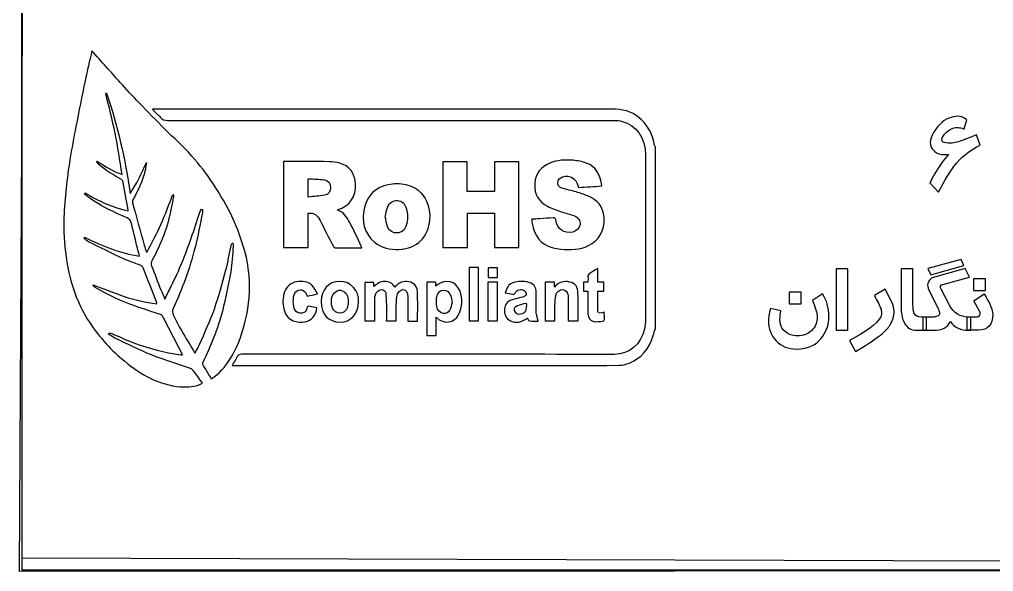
# Model space of a CAD drawing. Header units: inches. Extents: x 1 to 128, y 3 to 88.
# Drawn here: x 0.98 to 32.48, y 3.09 to 20.94 of the extents above; entities that cross this region are included whole.
import ezdxf

# ---------------------------------------------------------------- set-up
doc = ezdxf.new("R2010")
doc.units = ezdxf.units.IN
doc.header["$MEASUREMENT"] = 0
doc.layers.add('Layer 1', color=7, linetype='Continuous')

msp = doc.modelspace()

# ---------------------------------------------------------------- linework, layer by layer
at = {"linetype": 'Continuous'}
msp.add_lwpolyline([(1.06, 3.525), (127.848, 3.143), (128.175, 88.104), (1.012, 88.188)], close=True, dxfattribs=at)
at = {"layer": 'Layer 1', "color": 250}
for points, knots in [([(127.848, 3.143), (127.848, 3.143), (1.06, 3.143), (1.06, 3.143), (1.06, 3.143), (1.06, 87.817), (1.06, 87.817), (1.06, 87.817), (128.039, 87.817), (128.039, 87.817), (128.039, 87.817), (128.039, 3.143), (128.039, 3.143), (128.039, 3.143), (127.848, 3.143), (127.848, 3.143)], [0, 0, 0, 0, 0.2, 0.2, 0.2, 0.4, 0.4, 0.4, 0.6, 0.6, 0.6, 0.8, 0.8, 0.8, 1, 1, 1, 1]), ([(0.983, 3.087), (0.983, 3.087), (128.147, 3.153), (128.147, 3.153), (128.147, 3.153), (127.658, 87.435), (127.658, 87.435), (127.658, 87.435), (1.442, 87.435), (1.442, 87.435), (1.442, 87.435), (0.983, 3.087), (0.983, 3.087)], [0, 0, 0, 0, 0.25, 0.25, 0.25, 0.5, 0.5, 0.5, 0.75, 0.75, 0.75, 1, 1, 1, 1]), ([(7.181, 9.319), (7.085, 9.481), (6.993, 9.635), (6.903, 9.791), (6.895, 9.804), (6.9, 9.831), (6.908, 9.846), (7.168, 10.379), (7.392, 10.931), (7.543, 11.511), (7.651, 11.928), (7.737, 12.352), (7.813, 12.778), (7.861, 13.049), (7.871, 13.327), (7.896, 13.603), (7.899, 13.636), (7.889, 13.671), (7.885, 13.705), (7.877, 13.707), (7.868, 13.709), (7.86, 13.711), (7.847, 13.681), (7.829, 13.653), (7.823, 13.623), (7.768, 13.361), (7.728, 13.095), (7.66, 12.839), (7.546, 12.413), (7.43, 11.986), (7.284, 11.573), (7.146, 11.182), (6.969, 10.806), (6.805, 10.426), (6.767, 10.337), (6.716, 10.255), (6.658, 10.147), (6.505, 10.402), (6.357, 10.636), (6.22, 10.877), (6.125, 11.044), (6.044, 11.22), (5.956, 11.393), (5.923, 11.457), (5.92, 11.516), (5.953, 11.588), (6.247, 12.221), (6.485, 12.88), (6.659, 13.562), (6.755, 13.936), (6.822, 14.318), (6.9, 14.697), (6.906, 14.726), (6.897, 14.76), (6.896, 14.792), (6.887, 14.795), (6.877, 14.798), (6.867, 14.802), (6.846, 14.762), (6.82, 14.723), (6.806, 14.681), (6.715, 14.411), (6.631, 14.139), (6.537, 13.872), (6.353, 13.346), (6.149, 12.829), (5.898, 12.335), (5.829, 12.198), (5.762, 12.058), (5.685, 11.9), (5.635, 12.012), (5.589, 12.105), (5.551, 12.202), (5.45, 12.458), (5.354, 12.716), (5.254, 12.971), (5.227, 13.039), (5.236, 13.09), (5.272, 13.155), (5.56, 13.682), (5.778, 14.239), (5.891, 14.84), (5.915, 14.964), (5.939, 15.087), (5.962, 15.211), (5.966, 15.231), (5.963, 15.254), (5.945, 15.277), (5.819, 14.96), (5.703, 14.639), (5.563, 14.329), (5.425, 14.02), (5.262, 13.724), (5.11, 13.422), (5.1, 13.424), (5.09, 13.427), (5.081, 13.428), (5.059, 13.501), (5.037, 13.573), (5.016, 13.646), (4.889, 14.102), (4.762, 14.558), (4.638, 15.015), (4.629, 15.049), (4.637, 15.099), (4.656, 15.129), (4.798, 15.363), (4.912, 15.612), (4.998, 15.874), (5.044, 16.014), (5.069, 16.162), (5.087, 16.313), (4.935, 15.97), (4.782, 15.631), (4.564, 15.314), (4.403, 16.433), (4.154, 17.511), (3.801, 18.559), (3.79, 18.556), (3.78, 18.553), (3.77, 18.55), (3.873, 18.12), (3.988, 17.693), (4.077, 17.259), (4.165, 16.825), (4.227, 16.384), (4.303, 15.927), (3.996, 16.027), (3.745, 16.189), (3.497, 16.36), (3.491, 16.351), (3.485, 16.343), (3.479, 16.335), (3.493, 16.314), (3.505, 16.288), (3.523, 16.272), (3.761, 16.075), (4.012, 15.9), (4.285, 15.763), (4.3, 15.755), (4.318, 15.737), (4.321, 15.72), (4.381, 15.408), (4.439, 15.095), (4.497, 14.782), (4.499, 14.774), (4.495, 14.764), (4.494, 14.75), (4.002, 14.861), (3.545, 15.066), (3.107, 15.329), (3.101, 15.318), (3.096, 15.305), (3.09, 15.294), (3.116, 15.27), (3.139, 15.242), (3.168, 15.221), (3.464, 15.007), (3.78, 14.831), (4.108, 14.679), (4.241, 14.618), (4.378, 14.562), (4.51, 14.497), (4.542, 14.481), (4.575, 14.441), (4.584, 14.405), (4.659, 14.118), (4.727, 13.828), (4.799, 13.541), (4.819, 13.46), (4.843, 13.381), (4.869, 13.287), (4.236, 13.385), (3.654, 13.612), (3.09, 13.898), (3.084, 13.886), (3.078, 13.873), (3.072, 13.861), (3.121, 13.824), (3.167, 13.777), (3.22, 13.751), (3.588, 13.566), (3.956, 13.38), (4.329, 13.206), (4.516, 13.12), (4.714, 13.062), (4.905, 12.986), (4.937, 12.973), (4.971, 12.94), (4.984, 12.908), (5.132, 12.531), (5.277, 12.151), (5.422, 11.773), (5.424, 11.767), (5.422, 11.76), (5.422, 11.743), (5.066, 11.801), (4.712, 11.86), (4.371, 11.982), (4.035, 12.101), (3.703, 12.23), (3.368, 12.355), (3.365, 12.347), (3.361, 12.34), (3.357, 12.332), (3.389, 12.307), (3.42, 12.279), (3.455, 12.259), (3.857, 12.024), (4.277, 11.833), (4.71, 11.676), (4.985, 11.575), (5.265, 11.492), (5.542, 11.399), (5.568, 11.39), (5.598, 11.368), (5.611, 11.344), (5.825, 10.933), (6.037, 10.521), (6.257, 10.092), (6.171, 10.102), (6.081, 10.107), (5.994, 10.124), (5.494, 10.223), (4.999, 10.35), (4.522, 10.545), (4.337, 10.62), (4.154, 10.705), (3.97, 10.783), (3.941, 10.796), (3.908, 10.798), (3.878, 10.805), (3.874, 10.792), (3.869, 10.779), (3.865, 10.767), (3.932, 10.724), (3.997, 10.672), (4.068, 10.638), (4.459, 10.453), (4.847, 10.252), (5.248, 10.092), (5.661, 9.927), (6.089, 9.805), (6.508, 9.657), (6.56, 9.639), (6.607, 9.585), (6.644, 9.536), (6.732, 9.42), (6.813, 9.297), (6.899, 9.173), (6.668, 9.067), (6.428, 9.04), (6.184, 9.06), (5.499, 9.118), (4.919, 9.447), (4.387, 9.886), (4.177, 10.06), (3.971, 10.247), (3.786, 10.452), (3.391, 10.889), (3.058, 11.377), (2.832, 11.942), (2.662, 12.365), (2.557, 12.807), (2.489, 13.262), (2.426, 13.688), (2.409, 14.115), (2.421, 14.544), (2.431, 14.857), (2.461, 15.169), (2.493, 15.48), (2.525, 15.792), (2.564, 16.102), (2.613, 16.411), (2.67, 16.766), (2.738, 17.12), (2.807, 17.474), (2.903, 17.969), (3.003, 18.464), (3.106, 18.957), (3.174, 19.279), (3.251, 19.598), (3.325, 19.928), (3.635, 19.581), (3.934, 19.242), (4.237, 18.907), (4.44, 18.683), (4.644, 18.46), (4.853, 18.243), (5.127, 17.957), (5.406, 17.675), (5.685, 17.395), (5.973, 17.107), (6.279, 16.837), (6.55, 16.532), (6.805, 16.245), (7.043, 15.936), (7.256, 15.612), (7.487, 15.26), (7.702, 14.892), (7.884, 14.509), (8.039, 14.184), (8.148, 13.831), (8.259, 13.484), (8.359, 13.169), (8.391, 12.839), (8.416, 12.507), (8.453, 12.005), (8.373, 11.522), (8.248, 11.044), (8.148, 10.659), (8.006, 10.292), (7.795, 9.96), (7.634, 9.706), (7.445, 9.481), (7.181, 9.319)], [0, 0, 0, 0, 0.009524, 0.009524, 0.009524, 0.019048, 0.019048, 0.019048, 0.028571, 0.028571, 0.028571, 0.038095, 0.038095, 0.038095, 0.047619, 0.047619, 0.047619, 0.057143, 0.057143, 0.057143, 0.066667, 0.066667, 0.066667, 0.07619, 0.07619, 0.07619, 0.085714, 0.085714, 0.085714, 0.095238, 0.095238, 0.095238, 0.104762, 0.104762, 0.104762, 0.114286, 0.114286, 0.114286, 0.12381, 0.12381, 0.12381, 0.133333, 0.133333, 0.133333, 0.142857, 0.142857, 0.142857, 0.152381, 0.152381, 0.152381, 0.161905, 0.161905, 0.161905, 0.171429, 0.171429, 0.171429, 0.180952, 0.180952, 0.180952, 0.190476, 0.190476, 0.190476, 0.2, 0.2, 0.2, 0.209524, 0.209524, 0.209524, 0.219048, 0.219048, 0.219048, 0.228571, 0.228571, 0.228571, 0.238095, 0.238095, 0.238095, 0.247619, 0.247619, 0.247619, 0.257143, 0.257143, 0.257143, 0.266667, 0.266667, 0.266667, 0.27619, 0.27619, 0.27619, 0.285714, 0.285714, 0.285714, 0.295238, 0.295238, 0.295238, 0.304762, 0.304762, 0.304762, 0.314286, 0.314286, 0.314286, 0.32381, 0.32381, 0.32381, 0.333333, 0.333333, 0.333333, 0.342857, 0.342857, 0.342857, 0.352381, 0.352381, 0.352381, 0.361905, 0.361905, 0.361905, 0.371429, 0.371429, 0.371429, 0.380952, 0.380952, 0.380952, 0.390476, 0.390476, 0.390476, 0.4, 0.4, 0.4, 0.409524, 0.409524, 0.409524, 0.419048, 0.419048, 0.419048, 0.428571, 0.428571, 0.428571, 0.438095, 0.438095, 0.438095, 0.447619, 0.447619, 0.447619, 0.457143, 0.457143, 0.457143, 0.466667, 0.466667, 0.466667, 0.47619, 0.47619, 0.47619, 0.485714, 0.485714, 0.485714, 0.495238, 0.495238, 0.495238, 0.504762, 0.504762, 0.504762, 0.514286, 0.514286, 0.514286, 0.52381, 0.52381, 0.52381, 0.533333, 0.533333, 0.533333, 0.542857, 0.542857, 0.542857, 0.552381, 0.552381, 0.552381, 0.561905, 0.561905, 0.561905, 0.571429, 0.571429, 0.571429, 0.580952, 0.580952, 0.580952, 0.590476, 0.590476, 0.590476, 0.6, 0.6, 0.6, 0.609524, 0.609524, 0.609524, 0.619048, 0.619048, 0.619048, 0.628571, 0.628571, 0.628571, 0.638095, 0.638095, 0.638095, 0.647619, 0.647619, 0.647619, 0.657143, 0.657143, 0.657143, 0.666667, 0.666667, 0.666667, 0.67619, 0.67619, 0.67619, 0.685714, 0.685714, 0.685714, 0.695238, 0.695238, 0.695238, 0.704762, 0.704762, 0.704762, 0.714286, 0.714286, 0.714286, 0.72381, 0.72381, 0.72381, 0.733333, 0.733333, 0.733333, 0.742857, 0.742857, 0.742857, 0.752381, 0.752381, 0.752381, 0.761905, 0.761905, 0.761905, 0.771429, 0.771429, 0.771429, 0.780952, 0.780952, 0.780952, 0.790476, 0.790476, 0.790476, 0.8, 0.8, 0.8, 0.809524, 0.809524, 0.809524, 0.819048, 0.819048, 0.819048, 0.828571, 0.828571, 0.828571, 0.838095, 0.838095, 0.838095, 0.847619, 0.847619, 0.847619, 0.857143, 0.857143, 0.857143, 0.866667, 0.866667, 0.866667, 0.87619, 0.87619, 0.87619, 0.885714, 0.885714, 0.885714, 0.895238, 0.895238, 0.895238, 0.904762, 0.904762, 0.904762, 0.914286, 0.914286, 0.914286, 0.92381, 0.92381, 0.92381, 0.933333, 0.933333, 0.933333, 0.942857, 0.942857, 0.942857, 0.952381, 0.952381, 0.952381, 0.961905, 0.961905, 0.961905, 0.971429, 0.971429, 0.971429, 0.980952, 0.980952, 0.980952, 0.990476, 0.990476, 0.990476, 1, 1, 1, 1]), ([(21.546, 10.951), (21.523, 10.872), (21.499, 10.794), (21.476, 10.716), (21.35, 10.288), (21.093, 9.989), (20.707, 9.829), (20.599, 9.784), (20.478, 9.755), (20.363, 9.755), (16.218, 9.751), (12.074, 9.752), (7.929, 9.752), (7.929, 9.752), (7.86, 9.752), (7.86, 9.752), (7.926, 9.866), (7.986, 9.973), (8.05, 10.077), (8.062, 10.095), (8.091, 10.106), (8.114, 10.11), (8.144, 10.116), (8.176, 10.112), (8.206, 10.112), (12.213, 10.112), (16.22, 10.115), (20.227, 10.108), (20.683, 10.107), (21.092, 10.443), (21.195, 10.93), (21.215, 11.026), (21.228, 11.127), (21.228, 11.226), (21.229, 13.005), (21.232, 14.784), (21.228, 16.563), (21.226, 17.097), (20.94, 17.523), (20.472, 17.646), (20.391, 17.667), (20.305, 17.674), (20.222, 17.674), (15.404, 17.676), (10.586, 17.676), (5.768, 17.674), (5.671, 17.673), (5.599, 17.698), (5.533, 17.778), (5.463, 17.865), (5.377, 17.939), (5.281, 18.035), (5.281, 18.035), (5.394, 18.035), (5.394, 18.035), (10.347, 18.035), (15.3, 18.034), (20.253, 18.035), (20.93, 18.035), (21.414, 17.521), (21.523, 16.863), (21.527, 16.847), (21.538, 16.833), (21.546, 16.818), (21.546, 16.818), (21.546, 10.951), (21.546, 10.951)], [0, 0, 0, 0, 0.045455, 0.045455, 0.045455, 0.090909, 0.090909, 0.090909, 0.136364, 0.136364, 0.136364, 0.181818, 0.181818, 0.181818, 0.227273, 0.227273, 0.227273, 0.272727, 0.272727, 0.272727, 0.318182, 0.318182, 0.318182, 0.363636, 0.363636, 0.363636, 0.409091, 0.409091, 0.409091, 0.454545, 0.454545, 0.454545, 0.5, 0.5, 0.5, 0.545455, 0.545455, 0.545455, 0.590909, 0.590909, 0.590909, 0.636364, 0.636364, 0.636364, 0.681818, 0.681818, 0.681818, 0.727273, 0.727273, 0.727273, 0.772727, 0.772727, 0.772727, 0.818182, 0.818182, 0.818182, 0.863636, 0.863636, 0.863636, 0.909091, 0.909091, 0.909091, 0.954545, 0.954545, 0.954545, 1, 1, 1, 1]), ([(32.044, 16.873), (31.699, 16.702), (31.417, 16.474), (31.198, 16.189), (31.077, 16.033), (30.913, 15.754), (30.705, 15.354), (30.705, 15.354), (30.422, 15.656), (30.422, 15.656), (30.471, 15.754), (30.525, 15.854), (30.584, 15.956), (30.725, 16.194), (30.87, 16.399), (31.023, 16.571), (31.023, 16.571), (30.883, 16.571), (30.883, 16.571), (30.762, 16.571), (30.658, 16.607), (30.572, 16.68), (30.479, 16.756), (30.432, 16.853), (30.432, 16.973), (30.432, 17.061), (30.469, 17.166), (30.544, 17.289), (30.605, 17.39), (30.676, 17.48), (30.756, 17.557), (30.929, 17.726), (31.124, 17.81), (31.342, 17.81), (31.431, 17.81), (31.522, 17.772), (31.615, 17.697), (31.615, 17.697), (31.532, 17.402), (31.532, 17.402), (31.524, 17.405), (31.501, 17.411), (31.463, 17.422), (31.405, 17.437), (31.35, 17.445), (31.298, 17.445), (31.181, 17.445), (31.069, 17.396), (30.961, 17.297), (30.863, 17.208), (30.813, 17.13), (30.813, 17.061), (30.813, 17.017), (30.826, 16.987), (30.852, 16.971), (30.887, 16.949), (30.969, 16.939), (31.097, 16.942), (31.216, 16.945), (31.358, 16.98), (31.524, 17.045), (31.566, 17.062), (31.701, 17.117), (31.928, 17.211), (31.928, 17.211), (32.044, 16.873), (32.044, 16.873)], [0, 0, 0, 0, 0.045455, 0.045455, 0.045455, 0.090909, 0.090909, 0.090909, 0.136364, 0.136364, 0.136364, 0.181818, 0.181818, 0.181818, 0.227273, 0.227273, 0.227273, 0.272727, 0.272727, 0.272727, 0.318182, 0.318182, 0.318182, 0.363636, 0.363636, 0.363636, 0.409091, 0.409091, 0.409091, 0.454545, 0.454545, 0.454545, 0.5, 0.5, 0.5, 0.545455, 0.545455, 0.545455, 0.590909, 0.590909, 0.590909, 0.636364, 0.636364, 0.636364, 0.681818, 0.681818, 0.681818, 0.727273, 0.727273, 0.727273, 0.772727, 0.772727, 0.772727, 0.818182, 0.818182, 0.818182, 0.863636, 0.863636, 0.863636, 0.909091, 0.909091, 0.909091, 0.954545, 0.954545, 0.954545, 1, 1, 1, 1]), ([(17.553, 14.478), (17.641, 14.484), (17.728, 14.49), (17.814, 14.496), (17.957, 14.505), (18.101, 14.513), (18.244, 14.524), (18.29, 14.527), (18.312, 14.516), (18.323, 14.459), (18.383, 14.149), (18.588, 14.006), (18.874, 14.067), (18.997, 14.093), (19.098, 14.196), (19.112, 14.307), (19.126, 14.425), (19.062, 14.539), (18.93, 14.59), (18.79, 14.644), (18.643, 14.675), (18.502, 14.724), (18.352, 14.776), (18.201, 14.826), (18.06, 14.899), (17.778, 15.043), (17.618, 15.283), (17.646, 15.631), (17.672, 15.961), (17.852, 16.173), (18.13, 16.292), (18.373, 16.397), (18.63, 16.408), (18.885, 16.386), (19.03, 16.374), (19.176, 16.345), (19.313, 16.295), (19.63, 16.181), (19.767, 15.913), (19.812, 15.555), (19.559, 15.539), (19.312, 15.523), (19.06, 15.506), (19.055, 15.523), (19.049, 15.536), (19.045, 15.55), (18.976, 15.811), (18.789, 15.923), (18.545, 15.851), (18.458, 15.825), (18.393, 15.751), (18.387, 15.671), (18.381, 15.589), (18.422, 15.523), (18.524, 15.489), (18.674, 15.441), (18.829, 15.408), (18.98, 15.362), (19.107, 15.324), (19.234, 15.285), (19.357, 15.233), (19.655, 15.108), (19.871, 14.898), (19.888, 14.531), (19.907, 14.11), (19.721, 13.787), (19.386, 13.626), (19.102, 13.489), (18.801, 13.487), (18.5, 13.513), (18.402, 13.52), (18.305, 13.54), (18.209, 13.564), (17.826, 13.664), (17.637, 13.953), (17.56, 14.349), (17.553, 14.381), (17.55, 14.414), (17.546, 14.447), (17.545, 14.453), (17.548, 14.459), (17.553, 14.478)], [0, 0, 0, 0, 0.037037, 0.037037, 0.037037, 0.074074, 0.074074, 0.074074, 0.111111, 0.111111, 0.111111, 0.148148, 0.148148, 0.148148, 0.185185, 0.185185, 0.185185, 0.222222, 0.222222, 0.222222, 0.259259, 0.259259, 0.259259, 0.296296, 0.296296, 0.296296, 0.333333, 0.333333, 0.333333, 0.37037, 0.37037, 0.37037, 0.407407, 0.407407, 0.407407, 0.444444, 0.444444, 0.444444, 0.481481, 0.481481, 0.481481, 0.518519, 0.518519, 0.518519, 0.555556, 0.555556, 0.555556, 0.592593, 0.592593, 0.592593, 0.62963, 0.62963, 0.62963, 0.666667, 0.666667, 0.666667, 0.703704, 0.703704, 0.703704, 0.740741, 0.740741, 0.740741, 0.777778, 0.777778, 0.777778, 0.814815, 0.814815, 0.814815, 0.851852, 0.851852, 0.851852, 0.888889, 0.888889, 0.888889, 0.925926, 0.925926, 0.925926, 0.962963, 0.962963, 0.962963, 1, 1, 1, 1]), ([(9.518, 16.342), (10.017, 16.342), (10.507, 16.346), (10.996, 16.34), (11.113, 16.339), (11.232, 16.32), (11.347, 16.292), (11.65, 16.218), (11.837, 15.953), (11.851, 15.618), (11.867, 15.237), (11.685, 14.907), (11.265, 14.788), (11.27, 14.781), (11.272, 14.771), (11.278, 14.769), (11.463, 14.704), (11.572, 14.547), (11.661, 14.378), (11.794, 14.124), (11.912, 13.862), (12.036, 13.604), (12.042, 13.592), (12.045, 13.578), (12.053, 13.555), (11.758, 13.555), (11.472, 13.554), (11.185, 13.558), (11.164, 13.558), (11.135, 13.591), (11.122, 13.616), (10.982, 13.889), (10.842, 14.163), (10.707, 14.439), (10.625, 14.605), (10.511, 14.701), (10.318, 14.678), (10.318, 14.678), (10.318, 13.561), (10.318, 13.561), (10.318, 13.561), (9.518, 13.561), (9.518, 13.561), (9.518, 13.561), (9.518, 16.342), (9.518, 16.342)], [0, 0, 0, 0, 0.066667, 0.066667, 0.066667, 0.133333, 0.133333, 0.133333, 0.2, 0.2, 0.2, 0.266667, 0.266667, 0.266667, 0.333333, 0.333333, 0.333333, 0.4, 0.4, 0.4, 0.466667, 0.466667, 0.466667, 0.533333, 0.533333, 0.533333, 0.6, 0.6, 0.6, 0.666667, 0.666667, 0.666667, 0.733333, 0.733333, 0.733333, 0.8, 0.8, 0.8, 0.866667, 0.866667, 0.866667, 0.933333, 0.933333, 0.933333, 1, 1, 1, 1]), ([(16.345, 14.674), (16.345, 14.674), (15.466, 14.674), (15.466, 14.674), (15.466, 14.674), (15.466, 13.562), (15.466, 13.562), (15.466, 13.562), (14.673, 13.562), (14.673, 13.562), (14.673, 13.562), (14.673, 16.338), (14.673, 16.338), (14.673, 16.338), (15.46, 16.338), (15.46, 16.338), (15.46, 16.338), (15.46, 15.374), (15.46, 15.374), (15.46, 15.374), (16.343, 15.374), (16.343, 15.374), (16.343, 15.374), (16.343, 16.338), (16.343, 16.338), (16.343, 16.338), (17.135, 16.338), (17.135, 16.338), (17.135, 16.338), (17.135, 13.562), (17.135, 13.562), (17.135, 13.562), (16.345, 13.562), (16.345, 13.562), (16.345, 13.562), (16.345, 14.674), (16.345, 14.674)], [0, 0, 0, 0, 0.083333, 0.083333, 0.083333, 0.166667, 0.166667, 0.166667, 0.25, 0.25, 0.25, 0.333333, 0.333333, 0.333333, 0.416667, 0.416667, 0.416667, 0.5, 0.5, 0.5, 0.583333, 0.583333, 0.583333, 0.666667, 0.666667, 0.666667, 0.75, 0.75, 0.75, 0.833333, 0.833333, 0.833333, 0.916667, 0.916667, 0.916667, 1, 1, 1, 1]), ([(10.319, 15.199), (10.501, 15.217), (10.675, 15.227), (10.846, 15.253), (10.974, 15.271), (11.039, 15.365), (11.04, 15.496), (11.042, 15.64), (10.984, 15.735), (10.851, 15.753), (10.677, 15.777), (10.5, 15.777), (10.319, 15.788), (10.319, 15.788), (10.319, 15.199), (10.319, 15.199)], [0, 0, 0, 0, 0.2, 0.2, 0.2, 0.4, 0.4, 0.4, 0.6, 0.6, 0.6, 0.8, 0.8, 0.8, 1, 1, 1, 1]), ([(13.186, 15.626), (13.39, 15.623), (13.586, 15.587), (13.767, 15.487), (14.135, 15.282), (14.287, 14.878), (14.255, 14.46), (14.214, 13.927), (13.853, 13.53), (13.252, 13.506), (12.968, 13.494), (12.694, 13.539), (12.464, 13.737), (12.123, 14.029), (12.035, 14.419), (12.138, 14.855), (12.238, 15.276), (12.513, 15.511), (12.902, 15.594), (12.995, 15.614), (13.092, 15.616), (13.186, 15.626)], [0, 0, 0, 0, 0.142857, 0.142857, 0.142857, 0.285714, 0.285714, 0.285714, 0.428571, 0.428571, 0.428571, 0.571429, 0.571429, 0.571429, 0.714286, 0.714286, 0.714286, 0.857143, 0.857143, 0.857143, 1, 1, 1, 1]), ([(12.811, 14.561), (12.834, 14.454), (12.845, 14.344), (12.882, 14.245), (12.935, 14.102), (13.061, 14.026), (13.198, 14.036), (13.342, 14.047), (13.442, 14.128), (13.488, 14.274), (13.546, 14.46), (13.548, 14.651), (13.49, 14.837), (13.445, 14.981), (13.35, 15.071), (13.205, 15.082), (13.06, 15.094), (12.934, 15.014), (12.879, 14.863), (12.844, 14.769), (12.834, 14.665), (12.811, 14.561)], [0, 0, 0, 0, 0.142857, 0.142857, 0.142857, 0.285714, 0.285714, 0.285714, 0.428571, 0.428571, 0.428571, 0.571429, 0.571429, 0.571429, 0.714286, 0.714286, 0.714286, 0.857143, 0.857143, 0.857143, 1, 1, 1, 1]), ([(15.52, 12.914), (15.52, 12.914), (15.824, 12.914), (15.824, 12.914), (15.824, 12.914), (15.824, 11.19), (15.824, 11.19), (15.824, 11.19), (15.52, 11.19), (15.52, 11.19), (15.52, 11.19), (15.52, 12.914), (15.52, 12.914)], [0, 0, 0, 0, 0.25, 0.25, 0.25, 0.5, 0.5, 0.5, 0.75, 0.75, 0.75, 1, 1, 1, 1]), ([(30.357, 12.882), (30.357, 12.882), (31.434, 13.182), (31.434, 13.182), (31.434, 13.182), (31.523, 12.981), (31.523, 12.981), (31.523, 12.981), (30.458, 12.682), (30.458, 12.682), (30.458, 12.682), (30.357, 12.882), (30.357, 12.882)], [0, 0, 0, 0, 0.25, 0.25, 0.25, 0.5, 0.5, 0.5, 0.75, 0.75, 0.75, 1, 1, 1, 1]), ([(16.134, 12.913), (16.134, 12.913), (16.439, 12.913), (16.439, 12.913), (16.439, 12.913), (16.439, 12.599), (16.439, 12.599), (16.439, 12.599), (16.134, 12.599), (16.134, 12.599), (16.134, 12.599), (16.134, 12.913), (16.134, 12.913)], [0, 0, 0, 0, 0.25, 0.25, 0.25, 0.5, 0.5, 0.5, 0.75, 0.75, 0.75, 1, 1, 1, 1]), ([(19.887, 11.473), (19.893, 11.399), (19.905, 11.327), (19.904, 11.256), (19.903, 11.23), (19.873, 11.186), (19.853, 11.184), (19.753, 11.173), (19.649, 11.158), (19.551, 11.173), (19.429, 11.192), (19.368, 11.29), (19.367, 11.425), (19.365, 11.635), (19.366, 11.845), (19.366, 12.054), (19.366, 12.054), (19.366, 12.15), (19.366, 12.15), (19.316, 12.152), (19.272, 12.155), (19.221, 12.157), (19.221, 12.157), (19.221, 12.442), (19.221, 12.442), (19.265, 12.444), (19.308, 12.447), (19.366, 12.45), (19.366, 12.503), (19.371, 12.557), (19.365, 12.609), (19.358, 12.674), (19.385, 12.709), (19.434, 12.737), (19.512, 12.782), (19.588, 12.832), (19.681, 12.89), (19.681, 12.89), (19.681, 12.449), (19.681, 12.449), (19.681, 12.449), (19.884, 12.449), (19.884, 12.449), (19.884, 12.449), (19.884, 12.157), (19.884, 12.157), (19.884, 12.157), (19.682, 12.157), (19.682, 12.157), (19.682, 12.157), (19.682, 11.807), (19.682, 11.807), (19.682, 11.725), (19.681, 11.643), (19.682, 11.561), (19.683, 11.449), (19.712, 11.428), (19.812, 11.456), (19.836, 11.463), (19.86, 11.467), (19.887, 11.473)], [0, 0, 0, 0, 0.05, 0.05, 0.05, 0.1, 0.1, 0.1, 0.15, 0.15, 0.15, 0.2, 0.2, 0.2, 0.25, 0.25, 0.25, 0.3, 0.3, 0.3, 0.35, 0.35, 0.35, 0.4, 0.4, 0.4, 0.45, 0.45, 0.45, 0.5, 0.5, 0.5, 0.55, 0.55, 0.55, 0.6, 0.6, 0.6, 0.65, 0.65, 0.65, 0.7, 0.7, 0.7, 0.75, 0.75, 0.75, 0.8, 0.8, 0.8, 0.85, 0.85, 0.85, 0.9, 0.9, 0.9, 0.95, 0.95, 0.95, 1, 1, 1, 1]), ([(27.769, 10.89), (27.769, 10.89), (27.391, 10.89), (27.391, 10.89), (27.391, 10.89), (27.391, 12.873), (27.391, 12.873), (27.391, 12.873), (27.769, 12.873), (27.769, 12.873), (27.769, 12.873), (27.769, 10.89), (27.769, 10.89)], [0, 0, 0, 0, 0.25, 0.25, 0.25, 0.5, 0.5, 0.5, 0.75, 0.75, 0.75, 1, 1, 1, 1]), ([(30.315, 10.89), (30.315, 10.89), (29.983, 10.89), (29.983, 10.89), (29.814, 10.89), (29.687, 10.965), (29.601, 11.115), (29.533, 11.235), (29.498, 11.387), (29.498, 11.571), (29.498, 11.571), (29.498, 12.873), (29.498, 12.873), (29.498, 12.873), (29.876, 12.873), (29.876, 12.873), (29.876, 12.873), (29.876, 11.705), (29.876, 11.705), (29.876, 11.577), (29.89, 11.487), (29.918, 11.433), (29.958, 11.356), (30.035, 11.317), (30.15, 11.317), (30.15, 11.317), (30.315, 11.317), (30.315, 11.317), (30.315, 11.317), (30.315, 10.89), (30.315, 10.89)], [0, 0, 0, 0, 0.1, 0.1, 0.1, 0.2, 0.2, 0.2, 0.3, 0.3, 0.3, 0.4, 0.4, 0.4, 0.5, 0.5, 0.5, 0.6, 0.6, 0.6, 0.7, 0.7, 0.7, 0.8, 0.8, 0.8, 0.9, 0.9, 0.9, 1, 1, 1, 1]), ([(30.54, 11.317), (30.583, 11.317), (30.623, 11.325), (30.66, 11.34), (30.71, 11.361), (30.736, 11.389), (30.736, 11.426), (30.736, 11.476), (30.725, 11.523), (30.702, 11.567), (30.702, 11.567), (30.41, 12.14), (30.41, 12.14), (30.371, 12.219), (30.351, 12.29), (30.351, 12.354), (30.351, 12.482), (30.425, 12.568), (30.573, 12.611), (30.573, 12.611), (31.559, 12.892), (31.559, 12.892), (31.559, 12.892), (31.705, 12.602), (31.705, 12.602), (31.705, 12.602), (30.847, 12.374), (30.847, 12.374), (30.791, 12.36), (30.762, 12.332), (30.762, 12.293), (30.762, 12.274), (30.77, 12.25), (30.787, 12.22), (30.787, 12.22), (31.071, 11.683), (31.071, 11.683), (31.199, 11.44), (31.396, 11.317), (31.662, 11.317), (31.662, 11.317), (31.752, 11.317), (31.752, 11.317), (31.752, 11.317), (31.752, 10.89), (31.752, 10.89), (31.752, 10.89), (31.661, 10.89), (31.661, 10.89), (31.549, 10.89), (31.441, 10.913), (31.336, 10.958), (31.215, 11.011), (31.134, 11.082), (31.092, 11.171), (30.995, 10.984), (30.811, 10.89), (30.54, 10.89), (30.54, 10.89), (30.19, 10.89), (30.19, 10.89), (30.19, 10.89), (30.19, 11.317), (30.19, 11.317), (30.19, 11.317), (30.54, 11.317), (30.54, 11.317)], [0, 0, 0, 0, 0.045455, 0.045455, 0.045455, 0.090909, 0.090909, 0.090909, 0.136364, 0.136364, 0.136364, 0.181818, 0.181818, 0.181818, 0.227273, 0.227273, 0.227273, 0.272727, 0.272727, 0.272727, 0.318182, 0.318182, 0.318182, 0.363636, 0.363636, 0.363636, 0.409091, 0.409091, 0.409091, 0.454545, 0.454545, 0.454545, 0.5, 0.5, 0.5, 0.545455, 0.545455, 0.545455, 0.590909, 0.590909, 0.590909, 0.636364, 0.636364, 0.636364, 0.681818, 0.681818, 0.681818, 0.727273, 0.727273, 0.727273, 0.772727, 0.772727, 0.772727, 0.818182, 0.818182, 0.818182, 0.863636, 0.863636, 0.863636, 0.909091, 0.909091, 0.909091, 0.954545, 0.954545, 0.954545, 1, 1, 1, 1]), ([(10.603, 11.619), (10.584, 11.382), (10.421, 11.202), (10.22, 11.166), (10.087, 11.144), (9.96, 11.148), (9.834, 11.196), (9.666, 11.26), (9.571, 11.402), (9.53, 11.577), (9.487, 11.761), (9.486, 11.952), (9.558, 12.13), (9.629, 12.309), (9.754, 12.429), (9.94, 12.453), (10.12, 12.477), (10.303, 12.484), (10.446, 12.338), (10.512, 12.27), (10.555, 12.176), (10.624, 12.071), (10.494, 12.04), (10.395, 12.016), (10.29, 11.991), (10.275, 12.029), (10.264, 12.07), (10.242, 12.102), (10.146, 12.248), (9.966, 12.203), (9.892, 12.089), (9.816, 11.973), (9.816, 11.66), (9.893, 11.543), (9.948, 11.458), (10.028, 11.43), (10.121, 11.442), (10.202, 11.454), (10.255, 11.509), (10.274, 11.59), (10.291, 11.664), (10.323, 11.679), (10.387, 11.66), (10.456, 11.641), (10.528, 11.632), (10.603, 11.619)], [0, 0, 0, 0, 0.066667, 0.066667, 0.066667, 0.133333, 0.133333, 0.133333, 0.2, 0.2, 0.2, 0.266667, 0.266667, 0.266667, 0.333333, 0.333333, 0.333333, 0.4, 0.4, 0.4, 0.466667, 0.466667, 0.466667, 0.533333, 0.533333, 0.533333, 0.6, 0.6, 0.6, 0.666667, 0.666667, 0.666667, 0.733333, 0.733333, 0.733333, 0.8, 0.8, 0.8, 0.866667, 0.866667, 0.866667, 0.933333, 0.933333, 0.933333, 1, 1, 1, 1]), ([(11.346, 12.463), (11.694, 12.489), (11.959, 12.157), (11.95, 11.81), (11.941, 11.428), (11.694, 11.144), (11.345, 11.153), (10.976, 11.162), (10.738, 11.388), (10.742, 11.827), (10.745, 12.173), (10.958, 12.477), (11.346, 12.463)], [0, 0, 0, 0, 0.25, 0.25, 0.25, 0.5, 0.5, 0.5, 0.75, 0.75, 0.75, 1, 1, 1, 1]), ([(13.858, 11.188), (13.858, 11.188), (13.539, 11.188), (13.539, 11.188), (13.539, 11.188), (13.539, 11.286), (13.539, 11.286), (13.539, 11.286), (13.539, 11.923), (13.539, 11.923), (13.539, 11.939), (13.539, 11.954), (13.539, 11.969), (13.537, 12.114), (13.484, 12.202), (13.395, 12.207), (13.299, 12.212), (13.193, 12.104), (13.183, 11.98), (13.172, 11.857), (13.169, 11.733), (13.166, 11.61), (13.163, 11.473), (13.165, 11.337), (13.165, 11.193), (13.165, 11.193), (12.846, 11.193), (12.846, 11.193), (12.846, 11.394), (12.848, 11.593), (12.846, 11.793), (12.845, 11.88), (12.832, 11.967), (12.832, 12.054), (12.832, 12.2), (12.685, 12.253), (12.567, 12.151), (12.494, 12.088), (12.474, 11.997), (12.473, 11.9), (12.472, 11.667), (12.473, 11.433), (12.473, 11.193), (12.473, 11.193), (12.146, 11.193), (12.146, 11.193), (12.146, 11.193), (12.146, 12.439), (12.146, 12.439), (12.146, 12.439), (12.436, 12.439), (12.436, 12.439), (12.438, 12.4), (12.44, 12.359), (12.444, 12.307), (12.551, 12.391), (12.652, 12.47), (12.791, 12.466), (12.93, 12.462), (13.042, 12.418), (13.123, 12.286), (13.156, 12.319), (13.183, 12.356), (13.217, 12.379), (13.37, 12.485), (13.531, 12.498), (13.694, 12.412), (13.8, 12.358), (13.852, 12.25), (13.855, 12.134), (13.864, 11.822), (13.858, 11.51), (13.858, 11.188)], [0, 0, 0, 0, 0.041667, 0.041667, 0.041667, 0.083333, 0.083333, 0.083333, 0.125, 0.125, 0.125, 0.166667, 0.166667, 0.166667, 0.208333, 0.208333, 0.208333, 0.25, 0.25, 0.25, 0.291667, 0.291667, 0.291667, 0.333333, 0.333333, 0.333333, 0.375, 0.375, 0.375, 0.416667, 0.416667, 0.416667, 0.458333, 0.458333, 0.458333, 0.5, 0.5, 0.5, 0.541667, 0.541667, 0.541667, 0.583333, 0.583333, 0.583333, 0.625, 0.625, 0.625, 0.666667, 0.666667, 0.666667, 0.708333, 0.708333, 0.708333, 0.75, 0.75, 0.75, 0.791667, 0.791667, 0.791667, 0.833333, 0.833333, 0.833333, 0.875, 0.875, 0.875, 0.916667, 0.916667, 0.916667, 0.958333, 0.958333, 0.958333, 1, 1, 1, 1]), ([(14.46, 11.311), (14.46, 11.311), (14.46, 10.718), (14.46, 10.718), (14.46, 10.718), (14.151, 10.718), (14.151, 10.718), (14.151, 10.718), (14.151, 12.44), (14.151, 12.44), (14.151, 12.44), (14.44, 12.44), (14.44, 12.44), (14.443, 12.402), (14.446, 12.364), (14.45, 12.314), (14.475, 12.334), (14.494, 12.352), (14.514, 12.368), (14.746, 12.551), (15.096, 12.481), (15.218, 12.171), (15.322, 11.907), (15.319, 11.641), (15.183, 11.39), (15.049, 11.14), (14.716, 11.051), (14.46, 11.311)], [0, 0, 0, 0, 0.111111, 0.111111, 0.111111, 0.222222, 0.222222, 0.222222, 0.333333, 0.333333, 0.333333, 0.444444, 0.444444, 0.444444, 0.555556, 0.555556, 0.555556, 0.666667, 0.666667, 0.666667, 0.777778, 0.777778, 0.777778, 0.888889, 0.888889, 0.888889, 1, 1, 1, 1]), ([(16.439, 11.191), (16.439, 11.191), (16.132, 11.191), (16.132, 11.191), (16.132, 11.191), (16.132, 12.441), (16.132, 12.441), (16.132, 12.441), (16.439, 12.441), (16.439, 12.441), (16.439, 12.441), (16.439, 11.191), (16.439, 11.191)], [0, 0, 0, 0, 0.25, 0.25, 0.25, 0.5, 0.5, 0.5, 0.75, 0.75, 0.75, 1, 1, 1, 1]), ([(17.756, 11.186), (17.663, 11.186), (17.57, 11.178), (17.479, 11.19), (17.449, 11.194), (17.425, 11.25), (17.397, 11.284), (17.23, 11.154), (17.045, 11.097), (16.844, 11.206), (16.702, 11.282), (16.652, 11.418), (16.67, 11.585), (16.684, 11.723), (16.752, 11.821), (16.876, 11.861), (17.017, 11.906), (17.161, 11.937), (17.302, 11.98), (17.33, 11.988), (17.373, 12.026), (17.371, 12.047), (17.368, 12.09), (17.349, 12.147), (17.319, 12.167), (17.205, 12.241), (17.063, 12.211), (17.009, 12.091), (16.991, 12.052), (16.974, 12.041), (16.93, 12.055), (16.856, 12.079), (16.779, 12.087), (16.694, 12.102), (16.736, 12.254), (16.801, 12.378), (16.94, 12.426), (17.11, 12.485), (17.288, 12.486), (17.459, 12.434), (17.644, 12.378), (17.682, 12.293), (17.693, 12.098), (17.699, 11.981), (17.694, 11.862), (17.694, 11.744), (17.694, 11.65), (17.686, 11.555), (17.696, 11.462), (17.706, 11.371), (17.734, 11.283), (17.756, 11.186)], [0, 0, 0, 0, 0.058824, 0.058824, 0.058824, 0.117647, 0.117647, 0.117647, 0.176471, 0.176471, 0.176471, 0.235294, 0.235294, 0.235294, 0.294118, 0.294118, 0.294118, 0.352941, 0.352941, 0.352941, 0.411765, 0.411765, 0.411765, 0.470588, 0.470588, 0.470588, 0.529412, 0.529412, 0.529412, 0.588235, 0.588235, 0.588235, 0.647059, 0.647059, 0.647059, 0.705882, 0.705882, 0.705882, 0.764706, 0.764706, 0.764706, 0.823529, 0.823529, 0.823529, 0.882353, 0.882353, 0.882353, 0.941176, 0.941176, 0.941176, 1, 1, 1, 1]), ([(18.298, 11.189), (18.298, 11.189), (17.987, 11.189), (17.987, 11.189), (17.987, 11.189), (17.987, 12.44), (17.987, 12.44), (17.987, 12.44), (18.279, 12.44), (18.279, 12.44), (18.282, 12.395), (18.284, 12.349), (18.288, 12.287), (18.425, 12.454), (18.587, 12.491), (18.772, 12.45), (18.971, 12.405), (19.037, 12.275), (19.043, 12.092), (19.054, 11.795), (19.046, 11.498), (19.046, 11.193), (19.046, 11.193), (18.731, 11.193), (18.731, 11.193), (18.731, 11.254), (18.732, 11.317), (18.731, 11.38), (18.728, 11.586), (18.72, 11.792), (18.721, 11.998), (18.721, 12.139), (18.625, 12.196), (18.551, 12.206), (18.46, 12.218), (18.339, 12.117), (18.324, 12.014), (18.309, 11.913), (18.302, 11.81), (18.299, 11.708), (18.296, 11.538), (18.298, 11.369), (18.298, 11.189)], [0, 0, 0, 0, 0.071429, 0.071429, 0.071429, 0.142857, 0.142857, 0.142857, 0.214286, 0.214286, 0.214286, 0.285714, 0.285714, 0.285714, 0.357143, 0.357143, 0.357143, 0.428571, 0.428571, 0.428571, 0.5, 0.5, 0.5, 0.571429, 0.571429, 0.571429, 0.642857, 0.642857, 0.642857, 0.714286, 0.714286, 0.714286, 0.785714, 0.785714, 0.785714, 0.857143, 0.857143, 0.857143, 0.928571, 0.928571, 0.928571, 1, 1, 1, 1]), ([(32.219, 12.172), (32.219, 12.172), (31.838, 12.172), (31.838, 12.172), (31.838, 12.172), (31.838, 12.554), (31.838, 12.554), (31.838, 12.554), (32.219, 12.554), (32.219, 12.554), (32.219, 12.554), (32.219, 12.172), (32.219, 12.172)], [0, 0, 0, 0, 0.25, 0.25, 0.25, 0.5, 0.5, 0.5, 0.75, 0.75, 0.75, 1, 1, 1, 1]), ([(11.612, 11.816), (11.612, 11.84), (11.614, 11.865), (11.612, 11.889), (11.602, 12.044), (11.518, 12.145), (11.371, 12.183), (11.29, 12.204), (11.173, 12.134), (11.117, 12.032), (11.043, 11.897), (11.057, 11.659), (11.146, 11.535), (11.203, 11.455), (11.35, 11.419), (11.436, 11.46), (11.583, 11.529), (11.612, 11.664), (11.612, 11.816)], [0, 0, 0, 0, 0.166667, 0.166667, 0.166667, 0.333333, 0.333333, 0.333333, 0.5, 0.5, 0.5, 0.666667, 0.666667, 0.666667, 0.833333, 0.833333, 0.833333, 1, 1, 1, 1]), ([(14.971, 11.788), (14.954, 11.872), (14.945, 11.937), (14.927, 11.999), (14.893, 12.123), (14.805, 12.193), (14.696, 12.19), (14.599, 12.187), (14.497, 12.103), (14.48, 11.986), (14.465, 11.877), (14.46, 11.762), (14.478, 11.654), (14.5, 11.533), (14.579, 11.445), (14.7, 11.427), (14.781, 11.415), (14.855, 11.46), (14.891, 11.532), (14.931, 11.614), (14.948, 11.71), (14.971, 11.788)], [0, 0, 0, 0, 0.142857, 0.142857, 0.142857, 0.285714, 0.285714, 0.285714, 0.428571, 0.428571, 0.428571, 0.571429, 0.571429, 0.571429, 0.714286, 0.714286, 0.714286, 0.857143, 0.857143, 0.857143, 1, 1, 1, 1]), ([(27.157, 11.318), (27.157, 11.097), (27.092, 10.889), (26.963, 10.698), (26.775, 10.42), (26.492, 10.282), (26.113, 10.282), (25.845, 10.282), (25.626, 10.368), (25.456, 10.542), (25.285, 10.716), (25.2, 10.938), (25.2, 11.207), (25.2, 11.282), (25.222, 11.413), (25.266, 11.598), (25.266, 11.598), (25.601, 11.514), (25.601, 11.514), (25.584, 11.427), (25.575, 11.332), (25.575, 11.229), (25.575, 11.072), (25.631, 10.945), (25.742, 10.848), (25.848, 10.755), (25.98, 10.709), (26.139, 10.709), (26.33, 10.709), (26.484, 10.766), (26.602, 10.879), (26.72, 10.992), (26.779, 11.144), (26.779, 11.335), (26.779, 11.453), (26.726, 11.624), (26.623, 11.848), (26.623, 11.848), (26.951, 12.062), (26.951, 12.062), (27.088, 11.868), (27.157, 11.62), (27.157, 11.318)], [0, 0, 0, 0, 0.071429, 0.071429, 0.071429, 0.142857, 0.142857, 0.142857, 0.214286, 0.214286, 0.214286, 0.285714, 0.285714, 0.285714, 0.357143, 0.357143, 0.357143, 0.428571, 0.428571, 0.428571, 0.5, 0.5, 0.5, 0.571429, 0.571429, 0.571429, 0.642857, 0.642857, 0.642857, 0.714286, 0.714286, 0.714286, 0.785714, 0.785714, 0.785714, 0.857143, 0.857143, 0.857143, 0.928571, 0.928571, 0.928571, 1, 1, 1, 1]), ([(26.256, 11.748), (26.256, 11.748), (25.878, 11.748), (25.878, 11.748), (25.878, 11.748), (25.878, 12.126), (25.878, 12.126), (25.878, 12.126), (26.256, 12.126), (26.256, 12.126), (26.256, 12.126), (26.256, 11.748), (26.256, 11.748)], [0, 0, 0, 0, 0.25, 0.25, 0.25, 0.5, 0.5, 0.5, 0.75, 0.75, 0.75, 1, 1, 1, 1]), ([(29.126, 11.046), (29.007, 10.843), (28.638, 10.563), (28.017, 10.203), (28.017, 10.203), (27.827, 10.556), (27.827, 10.556), (28.364, 10.841), (28.694, 11.086), (28.818, 11.292), (28.846, 11.338), (28.86, 11.394), (28.86, 11.46), (28.86, 11.512), (28.85, 11.558), (28.829, 11.599), (28.799, 11.681), (28.733, 11.819), (28.63, 12.013), (28.63, 12.013), (28.981, 12.218), (28.981, 12.218), (28.981, 12.218), (29.193, 11.794), (29.193, 11.794), (29.243, 11.696), (29.267, 11.596), (29.267, 11.494), (29.267, 11.355), (29.22, 11.206), (29.126, 11.046)], [0, 0, 0, 0, 0.1, 0.1, 0.1, 0.2, 0.2, 0.2, 0.3, 0.3, 0.3, 0.4, 0.4, 0.4, 0.5, 0.5, 0.5, 0.6, 0.6, 0.6, 0.7, 0.7, 0.7, 0.8, 0.8, 0.8, 0.9, 0.9, 0.9, 1, 1, 1, 1]), ([(31.628, 11.32), (31.628, 11.32), (31.628, 10.89), (31.628, 10.89), (31.628, 10.89), (31.998, 10.89), (31.998, 10.89), (32.302, 10.89), (32.454, 11.065), (32.454, 11.414), (32.454, 11.548), (32.364, 11.766), (32.183, 12.066), (32.183, 12.066), (31.841, 11.84), (31.841, 11.84), (31.841, 11.84), (32.026, 11.51), (32.026, 11.51), (32.043, 11.479), (32.051, 11.449), (32.051, 11.423), (32.051, 11.355), (32.006, 11.32), (31.915, 11.32), (31.915, 11.32), (31.628, 11.32), (31.628, 11.32)], [0, 0, 0, 0, 0.111111, 0.111111, 0.111111, 0.222222, 0.222222, 0.222222, 0.333333, 0.333333, 0.333333, 0.444444, 0.444444, 0.444444, 0.555556, 0.555556, 0.555556, 0.666667, 0.666667, 0.666667, 0.777778, 0.777778, 0.777778, 0.888889, 0.888889, 0.888889, 1, 1, 1, 1]), ([(17.368, 11.77), (17.272, 11.743), (17.18, 11.723), (17.092, 11.691), (17.005, 11.66), (16.971, 11.599), (16.99, 11.532), (17.017, 11.437), (17.093, 11.386), (17.18, 11.405), (17.34, 11.441), (17.393, 11.54), (17.368, 11.77)], [0, 0, 0, 0, 0.25, 0.25, 0.25, 0.5, 0.5, 0.5, 0.75, 0.75, 0.75, 1, 1, 1, 1])]:
    msp.add_open_spline(points, degree=3, knots=knots, dxfattribs=at)

doc.saveas('drawing.dxf')
